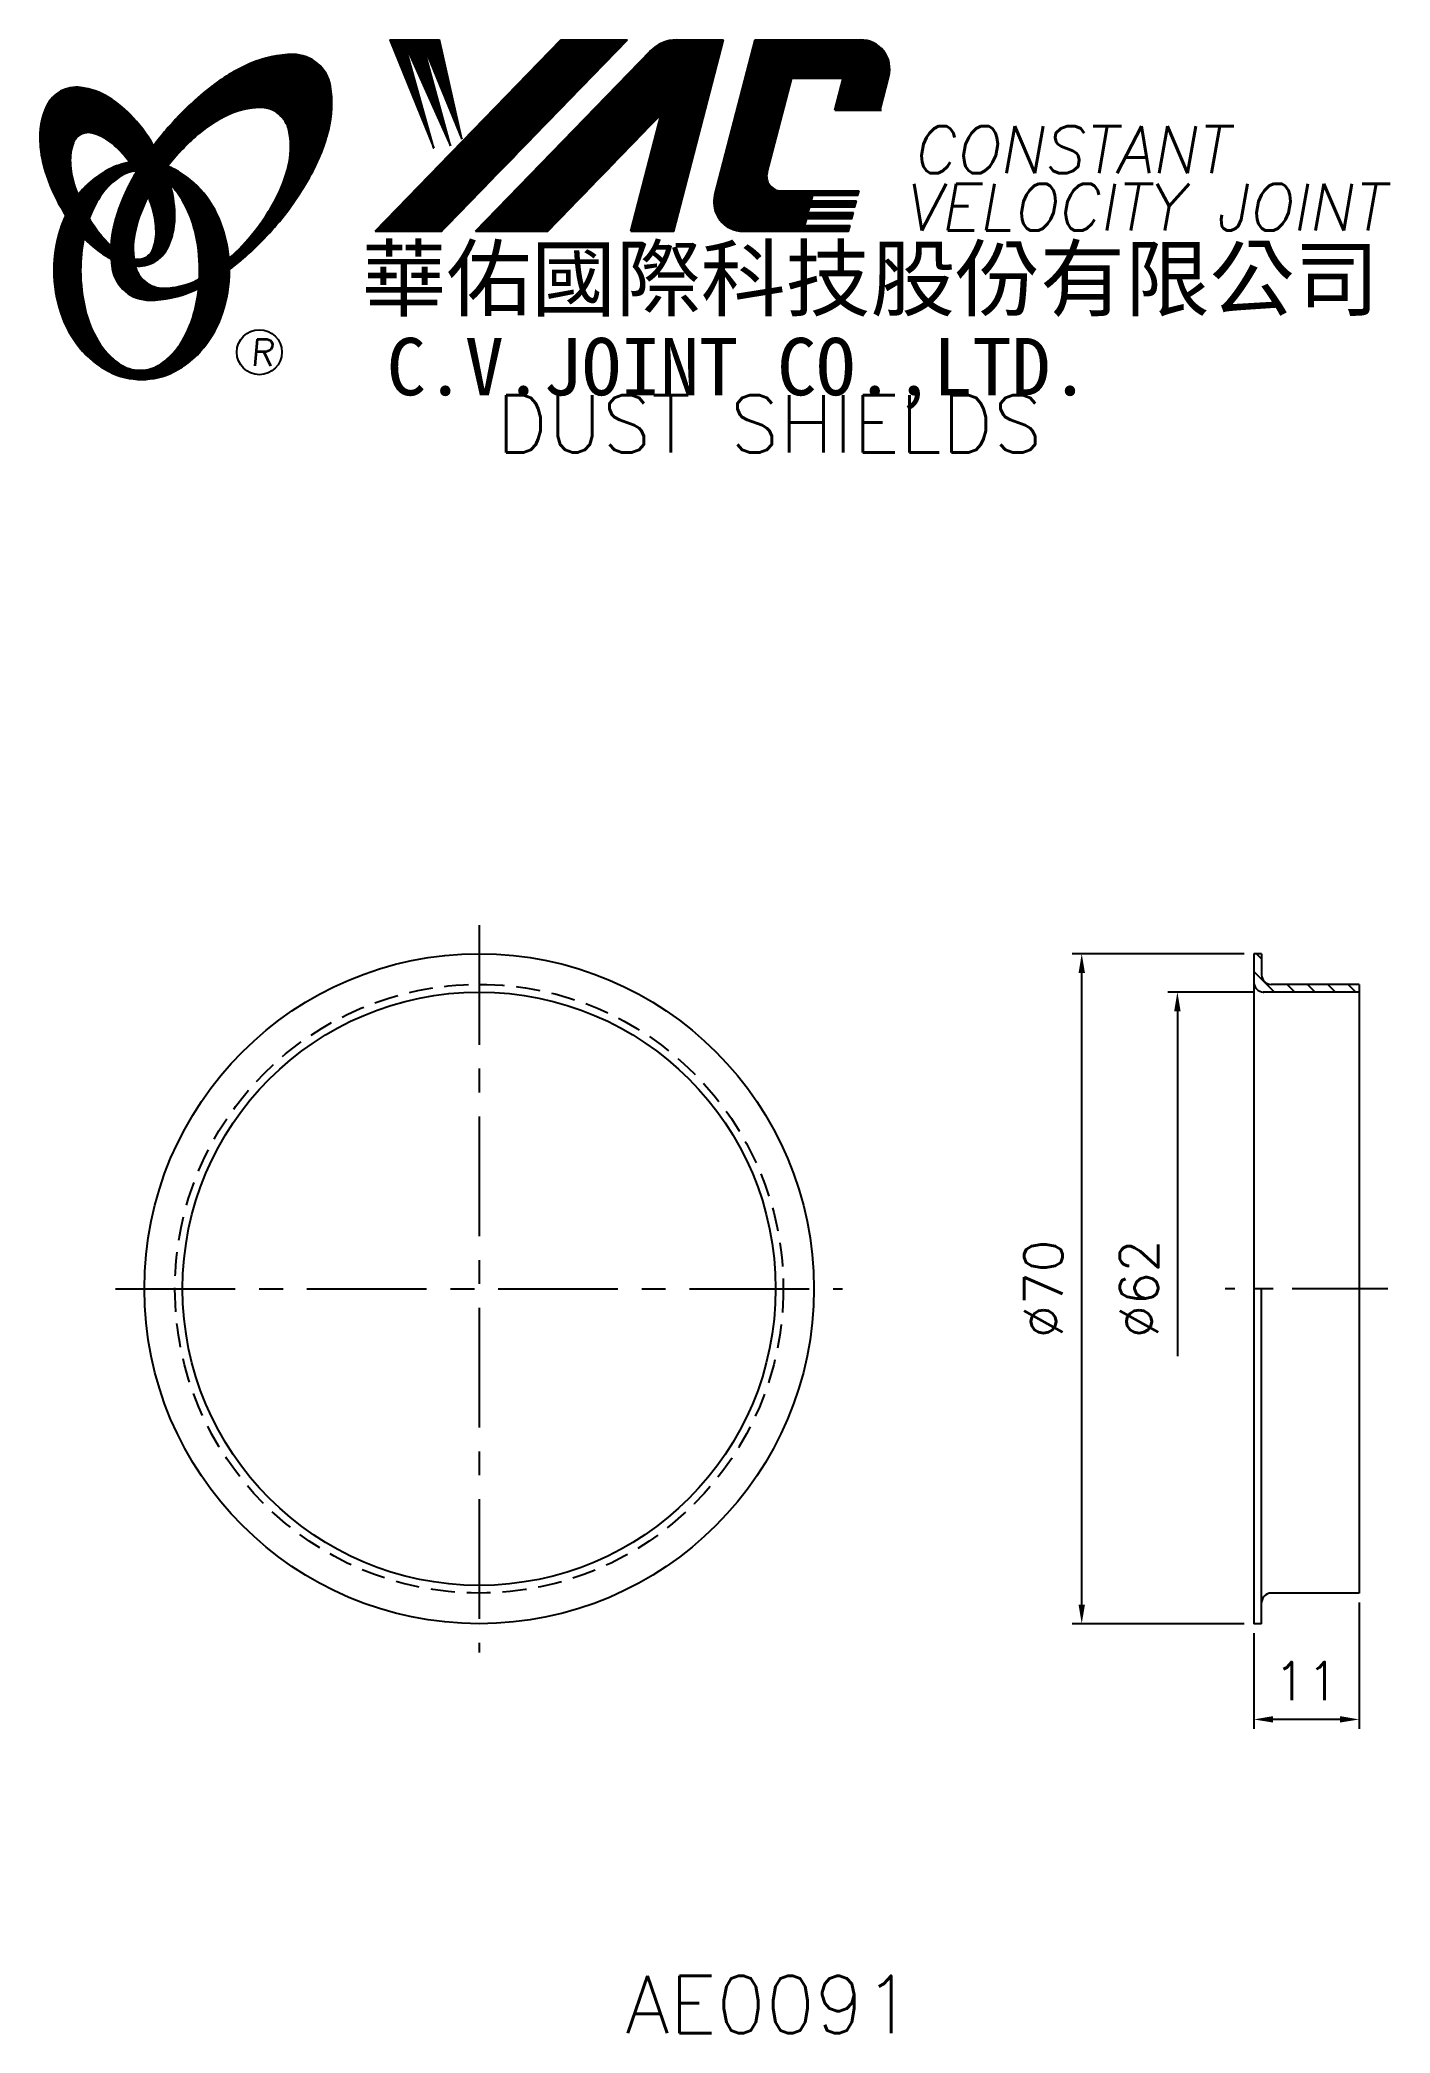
# Model space of a CAD drawing. Extents: x 91 to 233, y 1 to 209.
import ezdxf
from ezdxf.enums import TextEntityAlignment as Align

# ---------------------------------------------------------------- set-up
doc = ezdxf.new("R2010")
doc.units = 0
doc.header["$LTSCALE"] = 10
doc.header["$MEASUREMENT"] = 0
doc.linetypes.add('CENTER', pattern=[2, 1.25, -0.25, 0.25, -0.25])
doc.linetypes.add('HIDDEN', pattern=[0.375, 0.25, -0.125])
doc.layers.get('0').update_dxf_attribs({"linetype": 'CONTINUOUS'})
doc.layers.get('DEFPOINTS').update_dxf_attribs({"linetype": 'CONTINUOUS'})
doc.layers.add('4', color=4, linetype='CONTINUOUS')
doc.styles.add('CHINA', font='KAIU.TTF')
doc.styles.add('ITALICC', font='simplex.shx')
doc.dimstyles.new('STANDARD$0', dxfattribs={"dimtxt": 4, "dimasz": 2, "dimexe": 1, "dimexo": 1, "dimgap": 2, "dimtad": 1, "dimdec": 4, "dimzin": 10, "dimtxsty": 'ITALICC', "dimcen": 2, "dimclrd": 5, "dimclre": 5, "dimclrt": 18, "dimaunit": 1, "dimazin": 3, "dimtp": 0.1, "dimtfac": 0.7, "dimtdec": 4, "dimtmove": 0, "dimatfit": 3, "dimtolj": 1, "dimtzin": 10})
pattern_1 = [(45, (-7.544421, 1.857812), (-0.00883883476, 0.00883883476), [])]
pattern_2 = [(45, (161.046124, -34.446597), (-0.00727476112, 0.00727476112), [])]

# ---------------------------------------------------------------- blocks, each defined once
blk = doc.blocks.new('*D14')
at = {"color": 5, "linetype": 'BYBLOCK'}
for p, q in [((229.41, 45.99), (229.41, 32.79)), ((218.41, 42.79), (218.41, 32.79)), ((227.41, 33.79), (220.41, 33.79))]:
    blk.add_line(p, q, dxfattribs=at)
for points in [[(220.41, 34.13), (220.41, 33.46), (218.41, 33.79)], [(227.41, 34.13), (227.41, 33.46), (229.41, 33.79)]]:
    blk.add_solid(points, dxfattribs=at)
at = {"layer": 'DEFPOINTS', "color": 0, "linetype": 'BYBLOCK'}
for p in [(229.41, 46.99), (218.41, 43.79), (218.41, 33.79)]:
    blk.add_point(p, dxfattribs=at)
at = {"color": 18, "linetype": 'BYBLOCK', "insert": (223.91, 37.79), "char_height": 4, "attachment_point": 5, "style": 'ITALICC'}
blk.add_mtext('\\A1;11', dxfattribs=at)
blk = doc.blocks.new('*D15')
at = {"color": 5, "linetype": 'BYBLOCK'}
for p, q in [((217.41, 113.79), (199.41, 113.79)), ((200.41, 45.79), (200.41, 111.79)), ((217.41, 43.79), (199.41, 43.79))]:
    blk.add_line(p, q, dxfattribs=at)
for points in [[(200.08, 111.79), (200.75, 111.79), (200.41, 113.79)], [(200.08, 45.79), (200.75, 45.79), (200.41, 43.79)]]:
    blk.add_solid(points, dxfattribs=at)
at = {"layer": 'DEFPOINTS', "color": 0, "linetype": 'BYBLOCK'}
for p in [(200.41, 113.79), (218.41, 113.79), (218.41, 43.79)]:
    blk.add_point(p, dxfattribs=at)
at = {"color": 18, "linetype": 'BYBLOCK', "insert": (196.41, 78.79), "char_height": 4, "attachment_point": 5, "rotation": 90, "style": 'ITALICC'}
blk.add_mtext('\\A1;∅70', dxfattribs=at)
blk = doc.blocks.new('*D16')
at = {"color": 5, "linetype": 'BYBLOCK'}
for p, q in [((218.41, 109.79), (209.41, 109.79)), ((210.41, 107.79), (210.41, 71.75))]:
    blk.add_line(p, q, dxfattribs=at)
blk.add_solid([(210.08, 107.79), (210.75, 107.79), (210.41, 109.79)], dxfattribs=at)
at = {"layer": 'DEFPOINTS', "color": 0, "linetype": 'BYBLOCK'}
for p in [(210.41, 109.79), (219.41, 109.79), (218.41, 47.79)]:
    blk.add_point(p, dxfattribs=at)
at = {"color": 18, "linetype": 'BYBLOCK', "insert": (206.41, 78.79), "char_height": 4, "attachment_point": 5, "rotation": 90, "style": 'ITALICC'}
blk.add_mtext('\\A1;∅62', dxfattribs=at)

msp = doc.modelspace()

# ---------------------------------------------------------------- hatches: boundary and pattern name
at = {"layer": '4', "linetype": 'CONTINUOUS'}
h = msp.add_hatch(dxfattribs=at)
h.set_pattern_fill('ANSI31', color=5, scale=0.1, style=0)
h.set_pattern_definition(pattern_1)
h.paths.add_polyline_path([(152.91428, 209.2888), (145.95698, 209.2888), (126.54037, 189.28504), (133.49768, 189.28504)])
h.paths.add_polyline_path([(156.46118, 201.52322), (153.2808, 189.28504), (157.76179, 189.28504), (162.96022, 209.2888), (158.06349, 209.2888, 0.202785967), (155.32942, 208.13238), (137.03529, 189.28504), (144.5822, 189.28504)])
h.paths.add_polyline_path([(170.08828, 205.29038), (175.482, 205.29038), (174.61298, 201.94636), (179.3298, 201.94636), (180.24652, 205.47393, 0.490800957), (177.29632, 209.2888), (166.262, 209.2888), (162.05495, 193.09991, 0.490800957), (165.00515, 189.28504), (176.03947, 189.28504), (176.19391, 189.87935), (171.47709, 189.87935), (171.67046, 190.62343), (176.38728, 190.62343), (176.54584, 191.23357), (171.82902, 191.23357), (171.99026, 191.85404), (176.70708, 191.85404), (176.86326, 192.45503), (172.14644, 192.45503), (172.30324, 193.05841), (177.02006, 193.05841), (177.1368, 193.5076), (168.99705, 193.5076, -0.490800957), (167.52195, 195.41504)])
h = msp.add_hatch(dxfattribs=at)
h.set_pattern_fill('ANSI31', color=1, scale=0.1, style=0)
h.set_pattern_definition(pattern_1)
h.paths.add_polyline_path([(133.27235, 209.2888), (128.09502, 209.2888), (132.66578, 197.98506), (129.59985, 208.94304), (134.43459, 198.22071), (131.48657, 208.94304), (135.61379, 198.92768)])
h = msp.add_hatch(dxfattribs=at)
h.set_pattern_fill('ANSI31', color=5, scale=0.082305, style=0)
h.set_pattern_definition([(45, (-7.544421, 1.857812), (-0.00727476112, 0.00727476112), [])])
h.paths.add_polyline_path([(114.49105, 202.22632, -0.172879177), (116.43252, 201.56775, -0.172879177), (117.51982, 199.8297, -0.104527385), (117.54759, 196.50151, -0.065680101), (116.37806, 193.09955, -0.051823203), (113.93765, 189.25716, -0.044272532), (111.26268, 186.43083, -0.020203161), (111.31626, 185.29291, 0.006517006), (111.72081, 185.60499, 0.049863361), (116.27423, 190.01805, 0.049863361), (119.86387, 195.24521, 0.063682799), (121.68491, 199.87256, 0.103597411), (121.87421, 204.45653, 0.177892575), (120.52561, 206.82681, 0.177892575), (117.96322, 207.76014, 0.103597411), (113.47542, 206.80709, 0.063682799), (109.21767, 204.23802, 0.049863361), (104.66425, 199.82495, 0.016070017), (103.39355, 198.21864, -0.007061632), (103.64083, 197.78161, -0.031648676), (104.59342, 195.74503, -0.008069351), (105.02533, 196.30934, -0.051823203), (108.2037, 199.5678, -0.065680101), (111.24563, 201.48815, -0.104527385)])
h.paths.add_polyline_path([(101.41538, 189.065, -0.065680101), (102.58491, 192.46695, -0.006063428), (102.82885, 192.94197, 0.027613469), (102.10202, 194.53004, 0.017011252), (101.5686, 195.46502, 0.007829282), (101.07461, 194.59779, 0.063682799), (99.25357, 189.97044, 0.103597411), (99.06427, 185.38647, 0.177892575), (100.41288, 183.01619, 0.177892575), (102.97527, 182.08287, 0.103597411), (107.46307, 183.03591, 0.008811776), (108.09003, 183.32599, 0.013922709), (108.16736, 184.2958, -0.009086703), (107.71734, 184.07835, -0.104527385), (104.47192, 183.34019, -0.172879177), (102.53045, 183.99876, -0.172879177), (101.44316, 185.73681, -0.104527385)])
h = msp.add_hatch(dxfattribs=at)
h.set_pattern_fill('ANSI31', color=3, scale=0.082305, style=0)
h.set_pattern_definition(pattern_2)
h.paths.add_polyline_path([(98.69455, 203.27715, 0.106488277), (95.75267, 204.31572, 0.158297415), (93.66247, 203.92068, 0.158297415), (92.20314, 202.37299, 0.106488277), (91.49232, 199.33523, 0.071723199), (91.91037, 196.02227, 0.058080454), (93.45535, 192.20688, 0.058080454), (95.8364, 188.84909, 0.071723199), (98.40164, 186.71134, 0.020895977), (98.94182, 186.40935, -0.030777155), (98.92592, 187.78557, -0.042059526), (97.82956, 188.94833, -0.04691039), (96.2104, 191.42948, -0.04691039), (95.08212, 194.16896, -0.060581117), (94.68002, 196.43103, -0.10187153), (94.99164, 198.51923, -0.185892489), (95.77173, 199.41088, -0.185892489), (96.94837, 199.549, -0.10187153), (98.84602, 198.62346, -0.060581117), (100.48285, 197.01119, -0.04691039), (102.10202, 194.53004, -0.04691039), (103.2303, 191.79055, -0.060581117), (103.6324, 189.52849, -0.10187153), (103.32078, 187.44028, -0.185892489), (102.54069, 186.54864, -0.185892489), (101.36404, 186.41052, -0.002013383), (101.32324, 186.42115, 0.021593804), (101.44316, 185.73681, 0.006477741), (101.46116, 185.65977, 0.14950097), (103.43372, 186.06781, 0.158297415), (104.89305, 187.6155, 0.106488277), (105.60386, 190.65327, 0.071723199), (105.18582, 193.96622, 0.058080454), (103.64083, 197.78161, 0.058080454), (101.25979, 201.1394, 0.071723199)])
h = msp.add_hatch(dxfattribs=at)
h.set_pattern_fill('ANSI31', color=1, scale=0.082305, style=0)
h.set_pattern_definition(pattern_2)
h.paths.add_polyline_path([(99.78817, 194.9537, -0.120168026), (101.47996, 195.60709, 0.016865385), (100.8802, 196.48983, 0.076648372), (98.72398, 195.77092, 0.104809576), (95.63952, 193.25782, 0.005838257), (95.47258, 193.04561, 0.028089978), (96.2104, 191.42948, 0.014237292), (96.65253, 190.64443, -0.045767751), (97.57771, 192.58128, -0.106890197)])
h.paths.add_polyline_path([(95.7568, 185.19908, -0.048711043), (96.0869, 188.57942, -0.007865741), (95.8364, 188.84909, -0.037695478), (94.20052, 190.96785, 0.03042545), (93.6752, 189.66388, 0.080710289), (92.94976, 185.19908, 0.080710289), (93.6752, 180.73429, 0.089265679), (95.63952, 177.14035, 0.104809576), (98.72398, 174.62725, 0.11926607), (102.13317, 173.80232, 0.11926607), (105.54236, 174.62725, 0.104809576), (108.62682, 177.14035, 0.089265679), (110.59114, 180.73429, 0.080710289), (111.31657, 185.19908, 0.080710289), (110.59114, 189.66388, 0.089265679), (108.62682, 193.25782, 0.104809576), (105.54236, 195.77092, 0.025513357), (104.84912, 196.08367, 0.004818181), (104.59342, 195.74503, -0.023722145), (105.13464, 194.14828, -0.065307489), (106.36982, 192.58128, -0.073950765), (107.68227, 189.38355, -0.060532391), (108.19072, 185.19908, -0.060532391), (107.68227, 181.01462, -0.073950765), (106.36982, 177.81689, -0.106890197), (104.15935, 175.44447, -0.153118262), (101.97376, 174.75909, -0.153118262), (99.78817, 175.44447, -0.106890197), (97.57771, 177.81689, -0.073950765), (96.26526, 181.01462, -0.060532391)])
h = msp.add_hatch(dxfattribs=at)
h.set_pattern_fill('ANSI31', color=5, scale=12, angle=90, style=0)
h.set_pattern_definition([(135, (2.1845, 3.6164), (-1.06066, -1.06066), [])])
h.paths.add_polyline_path([(220.21491, 110.5947, -0.414213562), (219.21491, 111.5947), (219.21491, 113.7947), (218.41491, 113.7947), (218.41491, 110.7947, 0.414213562), (219.41491, 109.7947), (229.41491, 109.7947), (229.41491, 110.5947)])

# ---------------------------------------------------------------- linework, layer by layer
at = {"layer": '4', "color": 5, "linetype": 'CONTINUOUS'}
for p, q in [((126.54037, 189.28504), (145.95698, 209.2888)), ((133.49768, 189.28504), (152.91428, 209.2888)), ((145.95698, 209.2888), (152.91428, 209.2888)), ((157.76179, 189.28504), (162.96022, 209.2888)), ((158.06349, 209.2888), (162.96022, 209.2888)), ((162.05495, 193.09991), (166.262, 209.2888)), ((166.262, 209.2888), (177.29632, 209.2888)), ((137.03529, 189.28504), (155.32942, 208.13238)), ((167.52195, 195.41504), (170.08828, 205.29038)), ((170.08828, 205.29038), (175.482, 205.29038)), ((174.61298, 201.94636), (175.482, 205.29038)), ((179.3298, 201.94636), (180.24652, 205.47393)), ((144.5822, 189.28504), (156.46118, 201.52322)), ((153.2808, 189.28504), (156.46118, 201.52322)), ((174.61298, 201.94636), (179.48023, 201.94636)), ((168.99705, 193.5076), (177.1368, 193.5076)), ((171.82902, 191.23357), (171.99026, 191.85404)), ((171.99026, 191.85404), (176.70708, 191.85404)), ((172.14644, 192.45503), (172.30324, 193.05841)), ((172.14644, 192.45503), (176.86326, 192.45503)), ((172.30324, 193.05841), (177.02006, 193.05841)), ((176.70708, 191.85404), (176.86326, 192.45503)), ((177.02006, 193.05841), (177.1368, 193.5076)), ((171.47709, 189.87935), (171.67046, 190.62343)), ((171.47709, 189.87935), (176.19391, 189.87935)), ((171.67046, 190.62343), (176.38728, 190.62343)), ((171.82902, 191.23357), (176.54584, 191.23357)), ((176.03947, 189.28504), (176.19391, 189.87935)), ((176.38728, 190.62343), (176.54584, 191.23357)), ((126.54037, 189.28504), (133.49768, 189.28504)), ((137.03529, 189.28504), (144.5822, 189.28504)), ((153.2808, 189.28504), (157.76179, 189.28504)), ((165.00515, 189.28504), (176.03947, 189.28504))]:
    msp.add_line(p, q, dxfattribs=at)
at = {"layer": '4', "color": 1, "linetype": 'CONTINUOUS'}
for p, q in [((128.09502, 209.2888), (132.66578, 197.98506)), ((128.09502, 209.2888), (133.27235, 209.2888)), ((129.59985, 208.94304), (134.43459, 198.22071)), ((132.66578, 197.98506), (129.59985, 208.94304)), ((131.48657, 208.94304), (135.61379, 198.92768)), ((134.43459, 198.22071), (131.48657, 208.94304)), ((135.61379, 198.92768), (133.27235, 209.2888))]:
    msp.add_line(p, q, dxfattribs=at)
at = {"layer": '4', "color": 5, "linetype": 'CENTER'}
for p, q in [((137.41493, 116.7947), (137.41493, 40.7947)), ((99.41493, 78.7947), (175.41493, 78.7947))]:
    msp.add_line(p, q, dxfattribs=at)
at = {"layer": '4', "color": 7, "linetype": 'CONTINUOUS'}
for p, q in [((218.41491, 113.7947), (218.41491, 43.7947)), ((219.21491, 113.7947), (218.41491, 113.7947)), ((219.21491, 113.7947), (219.21491, 111.5947)), ((229.41491, 110.5947), (220.21491, 110.5947)), ((229.41491, 110.5947), (229.41491, 46.9947)), ((229.41491, 109.7947), (219.41491, 109.7947)), ((219.21491, 43.7947), (219.21491, 78.7947)), ((229.41491, 46.9947), (220.21491, 46.9947)), ((219.21491, 43.7947), (218.41491, 43.7947))]:
    msp.add_line(p, q, dxfattribs=at)
at = {"layer": '4', "color": 5, "linetype": 'CENTER', "ltscale": 0.8}
msp.add_line((232.41491, 78.7947), (215.41491, 78.7947), dxfattribs=at)
at = {"layer": '4', "color": 5, "linetype": 'CONTINUOUS'}
for points in [[(111.31626, 185.29291, 0.006517006), (111.72081, 185.60499, 0.049863361), (116.27423, 190.01805, 0.049863361), (119.86387, 195.24521, 0.063682799), (121.68491, 199.87256, 0.103597411), (121.87421, 204.45653, 0.177892575), (120.52561, 206.82681, 0.177892575), (117.96322, 207.76014, 0.103597411), (113.47542, 206.80709, 0.063682799), (109.21767, 204.23802, 0.049863361), (104.66425, 199.82495, 0.016070017), (103.39355, 198.21864)], [(111.26268, 186.43083, 0.044272532), (113.93765, 189.25716, 0.051823203), (116.37806, 193.09955, 0.065680101), (117.54759, 196.50151, 0.104527385), (117.51982, 199.8297, 0.172879177), (116.43252, 201.56775, 0.172879177), (114.49105, 202.22632, 0.104527385), (111.24563, 201.48815, 0.065680101), (108.2037, 199.5678, 0.051823203), (105.02533, 196.30934, 0.008069351), (104.59342, 195.74503)], [(101.5686, 195.46502, 0.007829282), (101.07461, 194.59779, 0.063682799), (99.25357, 189.97044, 0.103597411), (99.06427, 185.38647, 0.177892575), (100.41288, 183.01619, 0.177892575), (102.97527, 182.08287, 0.103597411), (107.46307, 183.03591, 0.008811776), (108.09003, 183.32599, 0.008811776)], [(102.82885, 192.94197, 0.006063428), (102.58491, 192.46695, 0.065680101), (101.41538, 189.065, 0.104527385), (101.44316, 185.73681, 0.172879177), (102.53045, 183.99876, 0.172879177), (104.47192, 183.34019, 0.104527385), (107.71734, 184.07835, 0.009086703), (108.16736, 184.2958, 0.009086703)]]:
    msp.add_lwpolyline(points, format="xyb", dxfattribs=at)
at = {"layer": '4', "color": 3, "linetype": 'CONTINUOUS'}
for points in [[(101.46116, 185.65977, 0.14950097), (103.43372, 186.06781, 0.158297415), (104.89305, 187.6155, 0.106488277), (105.60386, 190.65327, 0.071723199), (105.18582, 193.96622, 0.058080454), (103.64083, 197.78161, 0.058080454), (101.25979, 201.1394, 0.071723199), (98.69455, 203.27715, 0.106488277), (95.75267, 204.31572, 0.158297415), (93.66247, 203.92068, 0.158297415), (92.20314, 202.37299, 0.106488277), (91.49232, 199.33523, 0.071723199), (91.91037, 196.02227, 0.058080454), (93.45535, 192.20688, 0.058080454), (95.8364, 188.84909, 0.071723199), (98.40164, 186.71134, 0.020895977), (98.94182, 186.40935, 0.020895977)], [(101.32324, 186.42115, 0.002013383), (101.36404, 186.41052, 0.185892489), (102.54069, 186.54864, 0.185892489), (103.32078, 187.44028, 0.10187153), (103.6324, 189.52849, 0.060581117), (103.2303, 191.79055, 0.04691039), (102.10202, 194.53004, 0.04691039), (100.48285, 197.01119, 0.060581117), (98.84602, 198.62346, 0.10187153), (96.94837, 199.549, 0.185892489), (95.77173, 199.41088, 0.185892489), (94.99164, 198.51923, 0.10187153), (94.68002, 196.43103, 0.060581117), (95.08212, 194.16896, 0.04691039), (96.2104, 191.42948, 0.04691039), (97.82956, 188.94833, 0.042059526), (98.92592, 187.78557, 0.042059526)]]:
    msp.add_lwpolyline(points, format="xyb", dxfattribs=at)
at = {"layer": '4', "color": 1, "linetype": 'CONTINUOUS'}
for points in [[(94.20052, 190.96785, 0.03042545), (93.6752, 189.66388, 0.080710289), (92.94976, 185.19908, 0.080710289), (93.6752, 180.73429, 0.089265679), (95.63952, 177.14035, 0.104809576), (98.72398, 174.62725, 0.11926607), (102.13317, 173.80232, 0.11926607), (105.54236, 174.62725, 0.104809576), (108.62682, 177.14035, 0.089265679), (110.59114, 180.73429, 0.080710289), (111.31657, 185.19908, 0.080710289), (110.59114, 189.66388, 0.089265679), (108.62682, 193.25782, 0.104809576), (105.54236, 195.77092, 0.025513357), (104.84912, 196.08367, 0.025513357)], [(100.8802, 196.48983, 0.076648372), (98.72398, 195.77092, 0.104809576), (95.63952, 193.25782, 0.005838257), (95.47258, 193.04561, 0.005838257)], [(96.0869, 188.57942, 0.048711043), (95.7568, 185.19908, 0.060532391), (96.26526, 181.01462, 0.073950765), (97.57771, 177.81689, 0.106890197), (99.78817, 175.44447, 0.153118262), (101.97376, 174.75909, 0.153118262), (104.15935, 175.44447, 0.106890197), (106.36982, 177.81689, 0.073950765), (107.68227, 181.01462, 0.060532391), (108.19072, 185.19908, 0.060532391), (107.68227, 189.38355, 0.073950765), (106.36982, 192.58128, 0.065307489), (105.13464, 194.14828)], [(101.47996, 195.60709, 0.120168026), (99.78817, 194.9537, 0.106890197), (97.57771, 192.58128, 0.045767751), (96.65253, 190.64443, 0.045767751)]]:
    msp.add_lwpolyline(points, format="xyb", dxfattribs=at)
at = {"layer": '4', "color": 5, "linetype": 'CONTINUOUS'}
msp.add_circle((114.43741, 176.65337), 2.35282, dxfattribs=at)
at = {"layer": '4', "color": 7, "linetype": 'CONTINUOUS'}
for radius in [35, 31]:
    msp.add_circle((137.41493, 78.7947), radius, dxfattribs=at)
at = {"layer": '4', "color": 5, "linetype": 'HIDDEN'}
msp.add_circle((137.41493, 78.7947), 31.8, dxfattribs=at)
at = {"layer": '4', "color": 5, "linetype": 'CONTINUOUS'}
for centre, radius, start, end in [((158.06349, 205.47856), 3.81024, 90, 135.8533387), ((177.29632, 206.2406), 3.04819, 345.4326059, 90), ((168.99705, 195.0317), 1.5241, 165.4326059, 270), ((165.00515, 192.33323), 3.04819, 165.4326059, 270)]:
    msp.add_arc(centre, radius, start, end, dxfattribs=at)
at = {"layer": '4', "color": 7, "linetype": 'CONTINUOUS'}
for centre, start, end in [((219.41491, 110.7947), 180, 270), ((220.21491, 111.5947), 180, 270), ((220.21491, 45.9947), 90, 180)]:
    msp.add_arc(centre, 1, start, end, dxfattribs=at)
msp.add_point((219.41491, 109.7947), dxfattribs=at)

# ---------------------------------------------------------------- texts
at = {"layer": '4', "color": 5, "linetype": 'CONTINUOUS', "style": 'ITALICC'}
for s, height, oblique, p in [('CONSTANT', 4.9, 10, (182.68918, 195.3555)), ('VELOCITY JOINT', 4.9, 10, (181.81095, 189.36012)), ('R', 2.75625, 5, (113.47872, 175.24376))]:
    msp.add_text(s, height=height, dxfattribs=dict(at, oblique=oblique)).set_placement(p)
at = {"layer": '4', "color": 7, "linetype": 'CONTINUOUS', "style": 'CHINA'}
for s, height, p in [('華佑國際科技股份有限公司', 6.5, (125.12701, 181.09519)), ('C.V.JOINT CO.,LTD.', 6, (127.75565, 172.14897))]:
    msp.add_text(s, height=height, dxfattribs=at).set_placement(p)
at = {"layer": '4', "color": 18, "linetype": 'CONTINUOUS', "style": 'ITALICC'}
for s, p in [('DUST SHIELDS', (167.75837, 166.15615)), ('AE0091', (167.75837, 1.00876))]:
    msp.add_text(s, height=6, dxfattribs=at).set_placement(p, align=Align.CENTER)

# ---------------------------------------------------------------- dimensions: what is measured, and where the dimension line sits
at = {"layer": '4', "color": 7, "linetype": 'CONTINUOUS'}
dim = msp.add_linear_dim(base=(200.41491, 113.7947), p1=(218.41491, 43.7947), p2=(218.41491, 113.7947), angle=90, text='%%C70', dimstyle='STANDARD$0', dxfattribs=at)
dim.commit()
dim.dimension.update_dxf_attribs({"geometry": '*D15', "text_midpoint": (196.41491, 78.7947)})
dim = msp.add_linear_dim(base=(210.41495, 109.7947), p1=(218.41491, 47.7947), p2=(219.41491, 109.7947), angle=90, text='%%C62', dimstyle='STANDARD$0', override={"dimcen": -2, "dimse1": 1, "dimsd1": 1}, dxfattribs=at)
dim.commit()
dim.dimension.update_dxf_attribs({"geometry": '*D16', "text_midpoint": (206.41495, 78.7947)})
dim = msp.add_linear_dim(base=(218.41491, 33.7947), p1=(229.41491, 46.9947), p2=(218.41491, 43.7947), text='11', dimstyle='STANDARD$0', dxfattribs=at)
dim.commit()
dim.dimension.update_dxf_attribs({"geometry": '*D14', "text_midpoint": (223.91491, 37.7947)})

doc.saveas('drawing.dxf')
